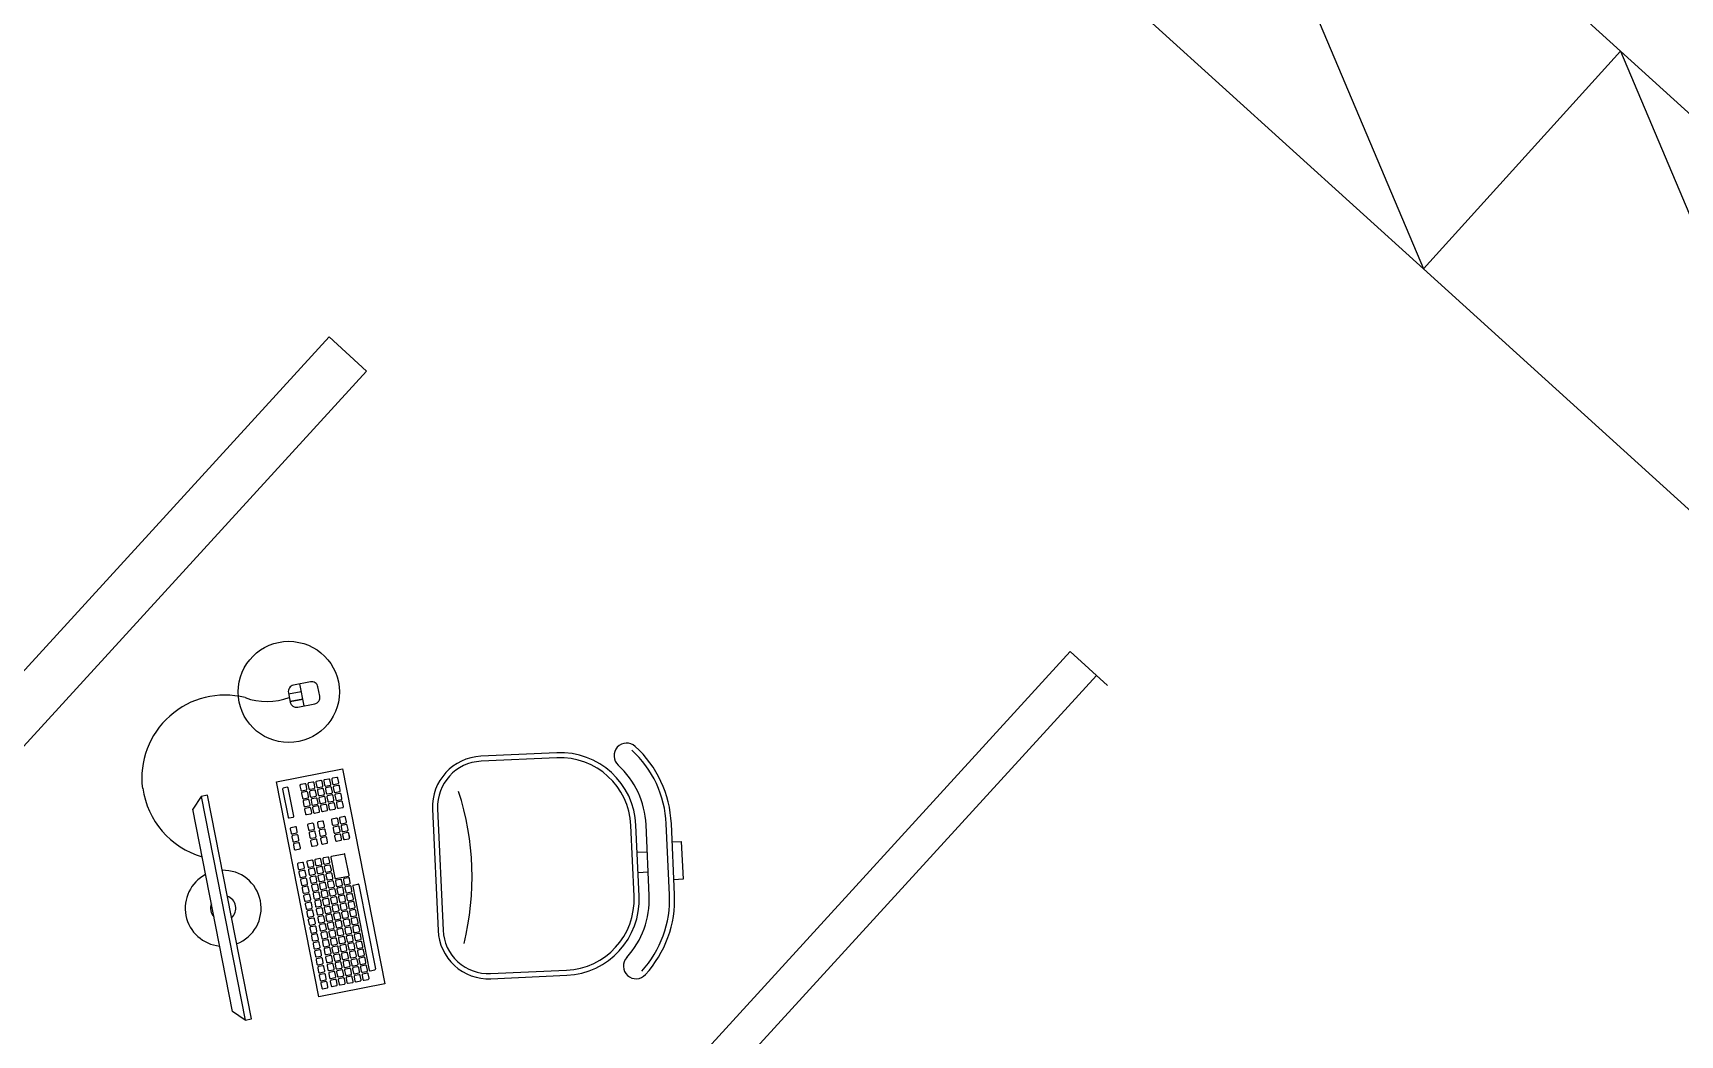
# Model space of a CAD drawing. Extents: x -1.7 to 87, y -33.6 to 19.
# Drawn here: x 70.336 to 73.59, y -19.565 to -17.586 of the extents above; entities that cross this region are included whole.
import ezdxf

# ---------------------------------------------------------------- set-up
doc = ezdxf.new("R2010")
doc.units = 0
for name, color, linetype in [('AR-ARMÁRIOS', 2, 'Continuous'), ('AR-DIV', 2, 'Continuous'), ('AR-MOB', 2, 'Continuous')]:
    doc.layers.add(name, color=color, linetype=linetype)

# ---------------------------------------------------------------- blocks, each defined once
blk = doc.blocks.new('CADEIRA-S')
at = {"color": 2}
for p, q in [((0.0718, 0.2686), (-0.0682, 0.2686)), ((0.0718, 0.2186), (-0.0682, 0.2186)), ((0.0718, 0.1986), (-0.0682, 0.1986)), ((-0.2182, 0.0486), (-0.2182, -0.1014)), ((0.2218, -0.1014), (0.2218, 0.0486)), ((-0.1182, -0.2014), (0.1218, -0.2014))]:
    blk.add_line(p, q, dxfattribs=at)
at = {"color": 1}
for p, q in [((0.0718, 0.2586), (-0.0682, 0.2586)), ((-0.0148, 0.1986), (-0.0149, 0.2186)), ((0.0252, 0.1986), (0.0251, 0.2186)), ((0.0718, 0.1886), (-0.0682, 0.1886)), ((-0.2082, 0.0486), (-0.2082, -0.1014)), ((0.2118, -0.1014), (0.2118, 0.0486)), ((-0.1182, -0.1914), (0.1218, -0.1914))]:
    blk.add_line(p, q, dxfattribs=at)
at = {"color": 2}
blk.add_lwpolyline([(-0.032, 0.2686), (-0.032, 0.2867), (0.0426, 0.2867), (0.0426, 0.2686)], dxfattribs=at)
for centre, radius, start, end in [((-0.0682, 0.0486), 0.22, 90, 135), ((0.0718, 0.0486), 0.22, 45, 90), ((-0.2061, 0.1864), 0.025, 135, 315), ((-0.0682, 0.0486), 0.15, 90, 180), ((-0.0682, 0.0486), 0.17, 90, 135), ((0.0718, 0.0486), 0.17, 45, 90), ((0.0718, 0.0486), 0.15, 0, 90), ((0.2097, 0.1864), 0.025, 225, 45), ((-0.1182, -0.1014), 0.1, 180, 270), ((0.1218, -0.1014), 0.1, 270, 0)]:
    blk.add_arc(centre, radius, start, end, dxfattribs=at)
at = {"color": 1}
for centre, radius, start, end in [((-0.0682, 0.0486), 0.21, 90, 135), ((0.0718, 0.0486), 0.21, 45, 90), ((-0.0682, 0.0486), 0.14, 90, 180), ((0.0718, 0.0486), 0.14, 0, 90), ((-0.1182, -0.1014), 0.09, 180, 270), ((-0.0052, -0.6823), 0.5534, 73.6911, 105.2491), ((0.1218, -0.1014), 0.09, 270, 0)]:
    blk.add_arc(centre, radius, start, end, dxfattribs=at)
blk = doc.blocks.new('estacao de trabalho 290 x 150')
at = {"color": 252}
for p, q in [((-0.691, 0.7737), (-0.5904, 0.9098)), ((-0.681, 0.7663), (-0.5804, 0.9024)), ((-0.5808, 0.9046), (-0.5882, 0.9101)), ((-0.5718, 0.898), (-0.5753, 0.9006)), ((-0.6832, 0.7659), (-0.6907, 0.7714)), ((-0.6743, 0.7593), (-0.6777, 0.7619)), ((-0.6921, 0.7463), (-0.7165, 0.7132)), ((-0.6934, 0.6962), (-0.669, 0.7293)), ((-0.6693, 0.7315), (-0.6898, 0.7467)), ((-0.7501, 0.6937), (-0.7475, 0.6972)), ((-0.7401, 0.6863), (-0.7375, 0.6898)), ((-0.7162, 0.711), (-0.6957, 0.6958)), ((-0.7044, 0.5873), (-0.7381, 0.5416)), ((-0.6955, 0.5827), (-0.7022, 0.5876)), ((-0.7289, 0.5348), (-0.6952, 0.5804)), ((-0.7378, 0.5394), (-0.7311, 0.5345))]:
    blk.add_line(p, q, dxfattribs=at)
at = {"color": 2}
for p, q in [((-0.3423, 0.788), (-0.3379, 0.7583)), ((-0.3379, 0.7583), (-0.5801, 0.4305)), ((-0.8789, 0.4551), (-0.905, 0.4198)), ((-0.8758, 0.4167), (-0.8962, 0.4318)), ((-0.8666, 0.4291), (-0.887, 0.4442)), ((-0.887, 0.4442), (-0.8666, 0.4291)), ((-0.6097, 0.426), (-0.5801, 0.4305))]:
    blk.add_line(p, q, dxfattribs=at)
for points in [[(-0.8381, 0.5953), (-0.5809, 0.9435), (-0.4743, 0.8647), (-0.7315, 0.5165)], [(-1.45, 0), (1.45, 0), (1.45, 0.1), (-1.45, 0.1)]]:
    blk.add_lwpolyline(points, close=True, dxfattribs=at)
at = {"color": 252}
for points in [[(-0.5588, 0.9083), (-0.5658, 0.9134, 0.414214), (-0.5684, 0.913), (-0.5736, 0.9061, 0.414214), (-0.5732, 0.9034), (-0.5662, 0.8983, 0.414214), (-0.5636, 0.8987), (-0.5584, 0.9057, 0.414214)], [(-0.5778, 0.8826), (-0.5848, 0.8877, 0.414214), (-0.5874, 0.8873), (-0.5926, 0.8804, 0.414214), (-0.5922, 0.8777), (-0.5852, 0.8726, 0.414214), (-0.5826, 0.873), (-0.5774, 0.8799, 0.414214)], [(-0.5683, 0.8954), (-0.5753, 0.9006, 0.414214), (-0.5779, 0.9002), (-0.5831, 0.8932, 0.414214), (-0.5827, 0.8906), (-0.5757, 0.8854, 0.414214), (-0.5731, 0.8858), (-0.5679, 0.8928, 0.414214)], [(-0.5555, 0.8859), (-0.5624, 0.8911, 0.414214), (-0.5651, 0.8907), (-0.5702, 0.8837, 0.414214), (-0.5698, 0.8811), (-0.5629, 0.8759, 0.414214), (-0.5602, 0.8763), (-0.5551, 0.8833, 0.414214)], [(-0.546, 0.8988), (-0.5529, 0.9039, 0.414214), (-0.5556, 0.9035), (-0.5607, 0.8966, 0.414214), (-0.5603, 0.8939), (-0.5533, 0.8888, 0.414214), (-0.5507, 0.8892), (-0.5456, 0.8962, 0.414214)], [(-0.5426, 0.8764), (-0.5495, 0.8816, 0.414214), (-0.5522, 0.8812), (-0.5573, 0.8742, 0.414214), (-0.5569, 0.8716), (-0.55, 0.8664, 0.414214), (-0.5473, 0.8668), (-0.5422, 0.8738, 0.414214)], [(-0.5331, 0.8893), (-0.54, 0.8944, 0.414214), (-0.5427, 0.894), (-0.5478, 0.8871, 0.414214), (-0.5474, 0.8844), (-0.5405, 0.8793, 0.414214), (-0.5378, 0.8797), (-0.5327, 0.8866, 0.414214)], [(-0.5202, 0.8798), (-0.5272, 0.8849, 0.414214), (-0.5298, 0.8845), (-0.535, 0.8776, 0.414214), (-0.5346, 0.8749), (-0.5276, 0.8698, 0.414214), (-0.525, 0.8702), (-0.5198, 0.8771, 0.414214)], [(-0.6064, 0.844), (-0.6133, 0.8491, 0.414214), (-0.616, 0.8487), (-0.6211, 0.8417, 0.414214), (-0.6207, 0.8391), (-0.6137, 0.834, 0.414214), (-0.6111, 0.8344), (-0.606, 0.8413, 0.414214)], [(-0.5969, 0.8568), (-0.6038, 0.862, 0.414214), (-0.6065, 0.8616), (-0.6116, 0.8546, 0.414214), (-0.6112, 0.852), (-0.6042, 0.8468, 0.414214), (-0.6016, 0.8472), (-0.5965, 0.8542, 0.414214)], [(-0.5873, 0.8697), (-0.5943, 0.8748, 0.414214), (-0.5969, 0.8744), (-0.6021, 0.8675, 0.414214), (-0.6017, 0.8648), (-0.5947, 0.8597, 0.414214), (-0.5921, 0.8601), (-0.5869, 0.8671, 0.414214)], [(-0.584, 0.8473), (-0.5909, 0.8525, 0.414214), (-0.5936, 0.8521), (-0.5987, 0.8451, 0.414214), (-0.5983, 0.8425), (-0.5914, 0.8373, 0.414214), (-0.5887, 0.8377), (-0.5836, 0.8447, 0.414214)], [(-0.5745, 0.8602), (-0.5814, 0.8653, 0.414214), (-0.5841, 0.8649), (-0.5892, 0.858, 0.414214), (-0.5888, 0.8553), (-0.5819, 0.8502, 0.414214), (-0.5792, 0.8506), (-0.5741, 0.8575, 0.414214)], [(-0.565, 0.8731), (-0.5719, 0.8782, 0.414214), (-0.5746, 0.8778), (-0.5797, 0.8708, 0.414214), (-0.5793, 0.8682), (-0.5724, 0.8631, 0.414214), (-0.5697, 0.8635), (-0.5646, 0.8704, 0.414214)], [(-0.5616, 0.8507), (-0.5686, 0.8558, 0.414214), (-0.5712, 0.8554), (-0.5763, 0.8485, 0.414214), (-0.5759, 0.8458), (-0.569, 0.8407, 0.414214), (-0.5663, 0.8411), (-0.5612, 0.848, 0.414214)], [(-0.5521, 0.8636), (-0.5591, 0.8687, 0.414214), (-0.5617, 0.8683), (-0.5668, 0.8613, 0.414214), (-0.5664, 0.8587), (-0.5595, 0.8536, 0.414214), (-0.5568, 0.8539), (-0.5517, 0.8609, 0.414214)], [(-0.5487, 0.8412), (-0.5557, 0.8463, 0.414214), (-0.5583, 0.8459), (-0.5635, 0.839, 0.414214), (-0.5631, 0.8363), (-0.5561, 0.8312, 0.414214), (-0.5535, 0.8316), (-0.5483, 0.8385, 0.414214)], [(-0.5392, 0.854), (-0.5462, 0.8592, 0.414214), (-0.5488, 0.8588), (-0.554, 0.8518, 0.414214), (-0.5536, 0.8492), (-0.5466, 0.844, 0.414214), (-0.544, 0.8444), (-0.5388, 0.8514, 0.414214)], [(-0.5297, 0.8669), (-0.5367, 0.8721, 0.414214), (-0.5393, 0.8717), (-0.5445, 0.8647, 0.414214), (-0.5441, 0.8621), (-0.5371, 0.8569, 0.414214), (-0.5345, 0.8573), (-0.5293, 0.8643, 0.414214)], [(-0.5264, 0.8445), (-0.5333, 0.8497, 0.414214), (-0.536, 0.8493), (-0.5411, 0.8423, 0.414214), (-0.5407, 0.8397), (-0.5338, 0.8345, 0.414214), (-0.5311, 0.8349), (-0.526, 0.8419, 0.414214)], [(-0.5169, 0.8574), (-0.5238, 0.8625, 0.414214), (-0.5265, 0.8621), (-0.5316, 0.8552, 0.414214), (-0.5312, 0.8525), (-0.5242, 0.8474, 0.414214), (-0.5216, 0.8478), (-0.5165, 0.8548, 0.414214)], [(-0.5073, 0.8703), (-0.5143, 0.8754, 0.414214), (-0.5169, 0.875), (-0.5221, 0.8681, 0.414214), (-0.5217, 0.8654), (-0.5147, 0.8603, 0.414214), (-0.5121, 0.8607), (-0.507, 0.8676, 0.414214)], [(-0.501, 0.8466), (-0.508, 0.8518, 0.414214), (-0.5106, 0.8514), (-0.5158, 0.8444, 0.414214), (-0.5154, 0.8418), (-0.5084, 0.8366, 0.414214), (-0.5058, 0.837), (-0.5006, 0.844, 0.414214)], [(-0.4915, 0.8595), (-0.4985, 0.8646, 0.414214), (-0.5011, 0.8642), (-0.5063, 0.8573, 0.414214), (-0.5059, 0.8546), (-0.4989, 0.8495, 0.414214), (-0.4963, 0.8499), (-0.4911, 0.8569, 0.414214)], [(-0.6254, 0.8182), (-0.6323, 0.8234, 0.414214), (-0.635, 0.823), (-0.6401, 0.816, 0.414214), (-0.6397, 0.8134), (-0.6328, 0.8082, 0.414214), (-0.6301, 0.8086), (-0.625, 0.8156, 0.414214)], [(-0.6159, 0.8311), (-0.6228, 0.8362, 0.414214), (-0.6255, 0.8358), (-0.6306, 0.8289, 0.414214), (-0.6302, 0.8262), (-0.6233, 0.8211, 0.414214), (-0.6206, 0.8215), (-0.6155, 0.8284, 0.414214)], [(-0.6125, 0.8087), (-0.6195, 0.8139, 0.414214), (-0.6221, 0.8135), (-0.6272, 0.8065, 0.414214), (-0.6268, 0.8039), (-0.6199, 0.7987, 0.414214), (-0.6172, 0.7991), (-0.6121, 0.8061, 0.414214)], [(-0.603, 0.8216), (-0.61, 0.8267, 0.414214), (-0.6126, 0.8263), (-0.6177, 0.8194, 0.414214), (-0.6173, 0.8167), (-0.6104, 0.8116, 0.414214), (-0.6077, 0.812), (-0.6026, 0.8189, 0.414214)], [(-0.5935, 0.8345), (-0.6004, 0.8396, 0.414214), (-0.6031, 0.8392), (-0.6082, 0.8322, 0.414214), (-0.6078, 0.8296), (-0.6009, 0.8245, 0.414214), (-0.5982, 0.8249), (-0.5931, 0.8318, 0.414214)], [(-0.5901, 0.8121), (-0.5971, 0.8172, 0.414214), (-0.5997, 0.8168), (-0.6049, 0.8099, 0.414214), (-0.6045, 0.8072), (-0.5975, 0.8021, 0.414214), (-0.5949, 0.8025), (-0.5897, 0.8094, 0.414214)], [(-0.5806, 0.8249), (-0.5876, 0.8301, 0.414214), (-0.5902, 0.8297), (-0.5954, 0.8227, 0.414214), (-0.595, 0.8201), (-0.588, 0.8149, 0.414214), (-0.5854, 0.8153), (-0.5802, 0.8223, 0.414214)], [(-0.5711, 0.8378), (-0.5781, 0.843, 0.414214), (-0.5807, 0.8426), (-0.5859, 0.8356, 0.414214), (-0.5855, 0.833), (-0.5785, 0.8278, 0.414214), (-0.5759, 0.8282), (-0.5707, 0.8352, 0.414214)], [(-0.5678, 0.8154), (-0.5747, 0.8206, 0.414214), (-0.5774, 0.8202), (-0.5825, 0.8132, 0.414214), (-0.5821, 0.8106), (-0.5751, 0.8054, 0.414214), (-0.5725, 0.8058), (-0.5674, 0.8128, 0.414214)], [(-0.5582, 0.8283), (-0.5652, 0.8334, 0.414214), (-0.5678, 0.833), (-0.573, 0.8261, 0.414214), (-0.5726, 0.8234), (-0.5656, 0.8183, 0.414214), (-0.563, 0.8187), (-0.5578, 0.8257, 0.414214)], [(-0.5454, 0.8188), (-0.5523, 0.8239, 0.414214), (-0.555, 0.8235), (-0.5601, 0.8166, 0.414214), (-0.5597, 0.8139), (-0.5528, 0.8088, 0.414214), (-0.5501, 0.8092), (-0.545, 0.8162, 0.414214)], [(-0.5359, 0.8317), (-0.5428, 0.8368, 0.414214), (-0.5455, 0.8364), (-0.5506, 0.8295, 0.414214), (-0.5502, 0.8268), (-0.5433, 0.8217, 0.414214), (-0.5406, 0.8221), (-0.5355, 0.829, 0.414214)], [(-0.52, 0.8209), (-0.527, 0.826, 0.414214), (-0.5296, 0.8256), (-0.5348, 0.8187, 0.414214), (-0.5344, 0.816), (-0.5274, 0.8109, 0.414214), (-0.5248, 0.8113), (-0.5196, 0.8182, 0.414214)], [(-0.5105, 0.8338), (-0.5175, 0.8389, 0.414214), (-0.5201, 0.8385), (-0.5253, 0.8315, 0.414214), (-0.5249, 0.8289), (-0.5179, 0.8238, 0.414214), (-0.5153, 0.8242), (-0.5101, 0.8311, 0.414214)], [(-0.6539, 0.7796), (-0.6608, 0.7848, 0.414214), (-0.6635, 0.7844), (-0.6686, 0.7774, 0.414214), (-0.6682, 0.7748), (-0.6613, 0.7696, 0.414214), (-0.6586, 0.77), (-0.6535, 0.777, 0.414214)], [(-0.6444, 0.7925), (-0.6513, 0.7976, 0.414214), (-0.654, 0.7972), (-0.6591, 0.7903, 0.414214), (-0.6587, 0.7876), (-0.6518, 0.7825, 0.414214), (-0.6491, 0.7829), (-0.644, 0.7898, 0.414214)], [(-0.6349, 0.8054), (-0.6418, 0.8105, 0.414214), (-0.6445, 0.8101), (-0.6496, 0.8031, 0.414214), (-0.6492, 0.8005), (-0.6423, 0.7954, 0.414214), (-0.6396, 0.7958), (-0.6345, 0.8027, 0.414214)], [(-0.6315, 0.783), (-0.6385, 0.7881, 0.414214), (-0.6411, 0.7877), (-0.6463, 0.7808, 0.414214), (-0.6459, 0.7781), (-0.6389, 0.773, 0.414214), (-0.6363, 0.7734), (-0.6311, 0.7803, 0.414214)], [(-0.622, 0.7958), (-0.629, 0.801, 0.414214), (-0.6316, 0.8006), (-0.6368, 0.7936, 0.414214), (-0.6364, 0.791), (-0.6294, 0.7858, 0.414214), (-0.6268, 0.7862), (-0.6216, 0.7932, 0.414214)], [(-0.6091, 0.7863), (-0.6161, 0.7915, 0.414214), (-0.6187, 0.7911), (-0.6239, 0.7841, 0.414214), (-0.6235, 0.7815), (-0.6165, 0.7763, 0.414214), (-0.6139, 0.7767), (-0.6087, 0.7837, 0.414214)], [(-0.5996, 0.7992), (-0.6066, 0.8043, 0.414214), (-0.6092, 0.8039), (-0.6144, 0.797, 0.414214), (-0.614, 0.7943), (-0.607, 0.7892, 0.414214), (-0.6044, 0.7896), (-0.5992, 0.7966, 0.414214)], [(-0.5963, 0.7768), (-0.6032, 0.782, 0.414214), (-0.6059, 0.7816), (-0.611, 0.7746, 0.414214), (-0.6106, 0.772), (-0.6037, 0.7668, 0.414214), (-0.601, 0.7672), (-0.5959, 0.7742, 0.414214)], [(-0.5868, 0.7897), (-0.5937, 0.7948, 0.414214), (-0.5964, 0.7944), (-0.6015, 0.7875, 0.414214), (-0.6011, 0.7848), (-0.5942, 0.7797, 0.414214), (-0.5915, 0.7801), (-0.5864, 0.7871, 0.414214)], [(-0.5773, 0.8026), (-0.5842, 0.8077, 0.414214), (-0.5869, 0.8073), (-0.592, 0.8004, 0.414214), (-0.5916, 0.7977), (-0.5846, 0.7926, 0.414214), (-0.582, 0.793), (-0.5769, 0.7999, 0.414214)], [(-0.5739, 0.7802), (-0.5809, 0.7853, 0.414214), (-0.5835, 0.7849), (-0.5886, 0.778, 0.414214), (-0.5882, 0.7753), (-0.5813, 0.7702, 0.414214), (-0.5786, 0.7706), (-0.5735, 0.7775, 0.414214)], [(-0.5644, 0.7931), (-0.5713, 0.7982, 0.414214), (-0.574, 0.7978), (-0.5791, 0.7908, 0.414214), (-0.5787, 0.7882), (-0.5718, 0.7831, 0.414214), (-0.5691, 0.7835), (-0.564, 0.7904, 0.414214)], [(-0.5549, 0.8059), (-0.5618, 0.8111, 0.414214), (-0.5645, 0.8107), (-0.5696, 0.8037, 0.414214), (-0.5692, 0.8011), (-0.5623, 0.7959, 0.414214), (-0.5596, 0.7963), (-0.5545, 0.8033, 0.414214)], [(-0.5486, 0.7823), (-0.5555, 0.7874, 0.414214), (-0.5582, 0.787), (-0.5633, 0.7801, 0.414214), (-0.5629, 0.7774), (-0.556, 0.7723, 0.414214), (-0.5533, 0.7727), (-0.5482, 0.7796, 0.414214)], [(-0.5391, 0.7952), (-0.546, 0.8003, 0.414214), (-0.5487, 0.7999), (-0.5538, 0.7929, 0.414214), (-0.5534, 0.7903), (-0.5464, 0.7852, 0.414214), (-0.5438, 0.7856), (-0.5387, 0.7925, 0.414214)], [(-0.5295, 0.808), (-0.5365, 0.8132, 0.414214), (-0.5391, 0.8128), (-0.5443, 0.8058, 0.414214), (-0.5439, 0.8032), (-0.5369, 0.798, 0.414214), (-0.5343, 0.7984), (-0.5292, 0.8054, 0.414214)], [(-0.6729, 0.7539), (-0.6799, 0.759, 0.414214), (-0.6825, 0.7586), (-0.6877, 0.7517, 0.414214), (-0.6873, 0.749), (-0.6803, 0.7439, 0.414214), (-0.6777, 0.7443), (-0.6725, 0.7512, 0.414214)], [(-0.6634, 0.7667), (-0.6704, 0.7719, 0.414214), (-0.673, 0.7715), (-0.6781, 0.7645, 0.414214), (-0.6777, 0.7619), (-0.6708, 0.7567, 0.414214), (-0.6681, 0.7571), (-0.663, 0.7641, 0.414214)], [(-0.66, 0.7444), (-0.667, 0.7495, 0.414214), (-0.6696, 0.7491), (-0.6748, 0.7422, 0.414214), (-0.6744, 0.7395), (-0.6674, 0.7344, 0.414214), (-0.6648, 0.7348), (-0.6596, 0.7417, 0.414214)], [(-0.6505, 0.7572), (-0.6575, 0.7624, 0.414214), (-0.6601, 0.762), (-0.6653, 0.755, 0.414214), (-0.6649, 0.7524), (-0.6579, 0.7472, 0.414214), (-0.6553, 0.7476), (-0.6501, 0.7546, 0.414214)], [(-0.641, 0.7701), (-0.648, 0.7752, 0.414214), (-0.6506, 0.7748), (-0.6558, 0.7679, 0.414214), (-0.6554, 0.7652), (-0.6484, 0.7601, 0.414214), (-0.6458, 0.7605), (-0.6406, 0.7675, 0.414214)], [(-0.6377, 0.7477), (-0.6446, 0.7529, 0.414214), (-0.6473, 0.7525), (-0.6524, 0.7455, 0.414214), (-0.652, 0.7429), (-0.6451, 0.7377, 0.414214), (-0.6424, 0.7381), (-0.6373, 0.7451, 0.414214)], [(-0.6282, 0.7606), (-0.6351, 0.7657, 0.414214), (-0.6378, 0.7653), (-0.6429, 0.7584, 0.414214), (-0.6425, 0.7557), (-0.6355, 0.7506, 0.414214), (-0.6329, 0.751), (-0.6278, 0.758, 0.414214)], [(-0.6187, 0.7735), (-0.6256, 0.7786, 0.414214), (-0.6283, 0.7782), (-0.6334, 0.7713, 0.414214), (-0.633, 0.7686), (-0.626, 0.7635, 0.414214), (-0.6234, 0.7639), (-0.6183, 0.7708, 0.414214)], [(-0.6153, 0.7511), (-0.6222, 0.7562, 0.414214), (-0.6249, 0.7558), (-0.63, 0.7489, 0.414214), (-0.6296, 0.7462), (-0.6227, 0.7411, 0.414214), (-0.62, 0.7415), (-0.6149, 0.7484, 0.414214)], [(-0.6058, 0.764), (-0.6127, 0.7691, 0.414214), (-0.6154, 0.7687), (-0.6205, 0.7617, 0.414214), (-0.6201, 0.7591), (-0.6132, 0.754, 0.414214), (-0.6105, 0.7544), (-0.6054, 0.7613, 0.414214)], [(-0.5929, 0.7545), (-0.5999, 0.7596, 0.414214), (-0.6025, 0.7592), (-0.6077, 0.7522, 0.414214), (-0.6073, 0.7496), (-0.6003, 0.7445, 0.414214), (-0.5977, 0.7449), (-0.5925, 0.7518, 0.414214)], [(-0.5834, 0.7673), (-0.5904, 0.7725, 0.414214), (-0.593, 0.7721), (-0.5981, 0.7651, 0.414214), (-0.5977, 0.7625), (-0.5908, 0.7573, 0.414214), (-0.5881, 0.7577), (-0.583, 0.7647, 0.414214)], [(-0.5771, 0.7437), (-0.584, 0.7488, 0.414214), (-0.5867, 0.7484), (-0.5918, 0.7415, 0.414214), (-0.5914, 0.7388), (-0.5845, 0.7337, 0.414214), (-0.5818, 0.7341), (-0.5767, 0.741, 0.414214)], [(-0.5676, 0.7566), (-0.5745, 0.7617, 0.414214), (-0.5772, 0.7613), (-0.5823, 0.7543, 0.414214), (-0.5819, 0.7517), (-0.575, 0.7465, 0.414214), (-0.5723, 0.7469), (-0.5672, 0.7539, 0.414214)], [(-0.5581, 0.7694), (-0.565, 0.7746, 0.414214), (-0.5677, 0.7742), (-0.5728, 0.7672, 0.414214), (-0.5724, 0.7646), (-0.5655, 0.7594, 0.414214), (-0.5628, 0.7598), (-0.5577, 0.7668, 0.414214)], [(-0.6567, 0.722), (-0.6636, 0.7271, 0.414214), (-0.6663, 0.7267), (-0.6714, 0.7198, 0.414214), (-0.671, 0.7171), (-0.6641, 0.712, 0.414214), (-0.6614, 0.7124), (-0.6563, 0.7193, 0.414214)], [(-0.6472, 0.7349), (-0.6541, 0.74, 0.414214), (-0.6568, 0.7396), (-0.6619, 0.7326, 0.414214), (-0.6615, 0.73), (-0.6546, 0.7249, 0.414214), (-0.6519, 0.7253), (-0.6468, 0.7322, 0.414214)], [(-0.6438, 0.7125), (-0.6508, 0.7176, 0.414214), (-0.6534, 0.7172), (-0.6586, 0.7103, 0.414214), (-0.6582, 0.7076), (-0.6512, 0.7025, 0.414214), (-0.6486, 0.7029), (-0.6434, 0.7098, 0.414214)], [(-0.6343, 0.7254), (-0.6413, 0.7305, 0.414214), (-0.6439, 0.7301), (-0.649, 0.7231, 0.414214), (-0.6486, 0.7205), (-0.6417, 0.7154, 0.414214), (-0.639, 0.7158), (-0.6339, 0.7227, 0.414214)], [(-0.6248, 0.7382), (-0.6317, 0.7434, 0.414214), (-0.6344, 0.743), (-0.6395, 0.736, 0.414214), (-0.6391, 0.7334), (-0.6322, 0.7282, 0.414214), (-0.6295, 0.7286), (-0.6244, 0.7356, 0.414214)], [(-0.6214, 0.7158), (-0.6284, 0.721, 0.414214), (-0.631, 0.7206), (-0.6362, 0.7136, 0.414214), (-0.6358, 0.711), (-0.6288, 0.7058, 0.414214), (-0.6262, 0.7062), (-0.621, 0.7132, 0.414214)], [(-0.6119, 0.7287), (-0.6189, 0.7339, 0.414214), (-0.6215, 0.7335), (-0.6267, 0.7265, 0.414214), (-0.6263, 0.7239), (-0.6193, 0.7187, 0.414214), (-0.6167, 0.7191), (-0.6115, 0.7261, 0.414214)], [(-0.6024, 0.7416), (-0.6094, 0.7467, 0.414214), (-0.612, 0.7463), (-0.6172, 0.7394, 0.414214), (-0.6168, 0.7367), (-0.6098, 0.7316, 0.414214), (-0.6072, 0.732), (-0.602, 0.7389, 0.414214)], [(-0.5961, 0.7179), (-0.6031, 0.7231, 0.414214), (-0.6057, 0.7227), (-0.6108, 0.7157, 0.414214), (-0.6104, 0.7131), (-0.6035, 0.7079, 0.414214), (-0.6008, 0.7083), (-0.5957, 0.7153, 0.414214)], [(-0.5866, 0.7308), (-0.5935, 0.7359, 0.414214), (-0.5962, 0.7356), (-0.6013, 0.7286, 0.414214), (-0.6009, 0.7259), (-0.594, 0.7208, 0.414214), (-0.5913, 0.7212), (-0.5862, 0.7282, 0.414214)], [(-0.7474, 0.6796), (-0.7544, 0.6847, 0.414214), (-0.757, 0.6843), (-0.7621, 0.6773, 0.414214), (-0.7617, 0.6747), (-0.7548, 0.6696, 0.414214), (-0.7521, 0.67), (-0.747, 0.6769, 0.414214)], [(-0.7379, 0.6924), (-0.7448, 0.6976, 0.414214), (-0.7475, 0.6972), (-0.7526, 0.6902, 0.414214), (-0.7522, 0.6876), (-0.7453, 0.6824, 0.414214), (-0.7426, 0.6828), (-0.7375, 0.6898, 0.414214)], [(-0.725, 0.6829), (-0.732, 0.6881, 0.414214), (-0.7346, 0.6877), (-0.7398, 0.6807, 0.414214), (-0.7394, 0.6781), (-0.7324, 0.6729, 0.414214), (-0.7298, 0.6733), (-0.7246, 0.6803, 0.414214)], [(-0.6757, 0.6963), (-0.6826, 0.7014, 0.414214), (-0.6853, 0.701), (-0.6904, 0.694, 0.414214), (-0.69, 0.6914), (-0.6831, 0.6863, 0.414214), (-0.6804, 0.6867), (-0.6753, 0.6936, 0.414214)], [(-0.6662, 0.7091), (-0.6731, 0.7143, 0.414214), (-0.6758, 0.7139), (-0.6809, 0.7069, 0.414214), (-0.6805, 0.7043), (-0.6736, 0.6991, 0.414214), (-0.6709, 0.6995), (-0.6658, 0.7065, 0.414214)], [(-0.6628, 0.6867), (-0.6698, 0.6919, 0.414214), (-0.6724, 0.6915), (-0.6776, 0.6845, 0.414214), (-0.6772, 0.6819), (-0.6702, 0.6767, 0.414214), (-0.6676, 0.6771), (-0.6624, 0.6841, 0.414214)], [(-0.6533, 0.6996), (-0.6603, 0.7048, 0.414214), (-0.6629, 0.7044), (-0.6681, 0.6974, 0.414214), (-0.6677, 0.6948), (-0.6607, 0.6896, 0.414214), (-0.6581, 0.69), (-0.6529, 0.697, 0.414214)], [(-0.6405, 0.6901), (-0.6474, 0.6952, 0.414214), (-0.65, 0.6948), (-0.6552, 0.6879, 0.414214), (-0.6548, 0.6852), (-0.6478, 0.6801, 0.414214), (-0.6452, 0.6805), (-0.6401, 0.6875, 0.414214)], [(-0.6309, 0.703), (-0.6379, 0.7081, 0.414214), (-0.6405, 0.7077), (-0.6457, 0.7008, 0.414214), (-0.6453, 0.6981), (-0.6383, 0.693, 0.414214), (-0.6357, 0.6934), (-0.6305, 0.7003, 0.414214)], [(-0.6246, 0.6793), (-0.6316, 0.6845, 0.414214), (-0.6342, 0.6841), (-0.6394, 0.6771, 0.414214), (-0.639, 0.6745), (-0.632, 0.6693, 0.414214), (-0.6294, 0.6697), (-0.6242, 0.6767, 0.414214)], [(-0.6151, 0.6922), (-0.6221, 0.6973, 0.414214), (-0.6247, 0.6969), (-0.6299, 0.69, 0.414214), (-0.6295, 0.6873), (-0.6225, 0.6822, 0.414214), (-0.6199, 0.6826), (-0.6147, 0.6896, 0.414214)], [(-0.6056, 0.7051), (-0.6126, 0.7102, 0.414214), (-0.6152, 0.7098), (-0.6203, 0.7029, 0.414214), (-0.6199, 0.7002), (-0.613, 0.6951, 0.414214), (-0.6103, 0.6955), (-0.6052, 0.7024, 0.414214)], [(-0.7569, 0.6667), (-0.7639, 0.6718, 0.414214), (-0.7665, 0.6714), (-0.7716, 0.6645, 0.414214), (-0.7713, 0.6618), (-0.7643, 0.6567, 0.414214), (-0.7617, 0.6571), (-0.7565, 0.664, 0.414214)], [(-0.744, 0.6572), (-0.751, 0.6623, 0.414214), (-0.7536, 0.6619), (-0.7588, 0.655, 0.414214), (-0.7584, 0.6523), (-0.7514, 0.6472, 0.414214), (-0.7488, 0.6476), (-0.7436, 0.6545, 0.414214)], [(-0.7345, 0.6701), (-0.7415, 0.6752, 0.414214), (-0.7441, 0.6748), (-0.7493, 0.6678, 0.414214), (-0.7489, 0.6652), (-0.7419, 0.6601, 0.414214), (-0.7393, 0.6605), (-0.7341, 0.6674, 0.414214)], [(-0.7116, 0.6535), (-0.7186, 0.6586, 0.414214), (-0.7212, 0.6582), (-0.7264, 0.6513, 0.414214), (-0.726, 0.6486), (-0.719, 0.6435, 0.414214), (-0.7164, 0.6439), (-0.7112, 0.6508, 0.414214)], [(-0.7021, 0.6664), (-0.7091, 0.6715, 0.414214), (-0.7117, 0.6711), (-0.7169, 0.6641, 0.414214), (-0.7165, 0.6615), (-0.7095, 0.6564, 0.414214), (-0.7069, 0.6568), (-0.7017, 0.6637, 0.414214)], [(-0.6857, 0.6548), (-0.6927, 0.6599, 0.414214), (-0.6953, 0.6595), (-0.7004, 0.6525, 0.414214), (-0.7, 0.6499), (-0.6931, 0.6448, 0.414214), (-0.6904, 0.6451), (-0.6853, 0.6521, 0.414214)], [(-0.65, 0.6772), (-0.6569, 0.6824, 0.414214), (-0.6596, 0.682), (-0.6647, 0.675, 0.414214), (-0.6643, 0.6724), (-0.6573, 0.6672, 0.414214), (-0.6547, 0.6676), (-0.6496, 0.6746, 0.414214)], [(-0.6341, 0.6665), (-0.6411, 0.6716, 0.414214), (-0.6437, 0.6712), (-0.6489, 0.6643, 0.414214), (-0.6485, 0.6616), (-0.6415, 0.6565, 0.414214), (-0.6389, 0.6569), (-0.6337, 0.6638, 0.414214)], [(-0.7942, 0.6161), (-0.8012, 0.6212, 0.414214), (-0.8038, 0.6208), (-0.809, 0.6139, 0.414214), (-0.8086, 0.6112), (-0.8016, 0.6061, 0.414214), (-0.799, 0.6065), (-0.7938, 0.6135, 0.414214)], [(-0.7847, 0.629), (-0.7917, 0.6341, 0.414214), (-0.7943, 0.6337), (-0.7995, 0.6268, 0.414214), (-0.7991, 0.6241), (-0.7921, 0.619, 0.414214), (-0.7895, 0.6194), (-0.7843, 0.6263, 0.414214)], [(-0.7752, 0.6418), (-0.7822, 0.647, 0.414214), (-0.7848, 0.6466), (-0.79, 0.6396, 0.414214), (-0.7896, 0.637), (-0.7826, 0.6318, 0.414214), (-0.78, 0.6322), (-0.7748, 0.6392, 0.414214)], [(-0.7719, 0.6195), (-0.7788, 0.6246, 0.414214), (-0.7815, 0.6242), (-0.7866, 0.6173, 0.414214), (-0.7862, 0.6146), (-0.7793, 0.6095, 0.414214), (-0.7766, 0.6099), (-0.7715, 0.6168, 0.414214)], [(-0.7624, 0.6323), (-0.7693, 0.6375, 0.414214), (-0.772, 0.6371), (-0.7771, 0.6301, 0.414214), (-0.7767, 0.6275), (-0.7698, 0.6223, 0.414214), (-0.7671, 0.6227), (-0.762, 0.6297, 0.414214)], [(-0.7495, 0.6228), (-0.7564, 0.628, 0.414214), (-0.7591, 0.6276), (-0.7642, 0.6206, 0.414214), (-0.7638, 0.618), (-0.7569, 0.6128, 0.414214), (-0.7542, 0.6132), (-0.7491, 0.6202, 0.414214)], [(-0.7366, 0.6133), (-0.7436, 0.6185, 0.414214), (-0.7462, 0.6181), (-0.7514, 0.6111, 0.414214), (-0.751, 0.6085), (-0.744, 0.6033, 0.414214), (-0.7414, 0.6037), (-0.7362, 0.6107, 0.414214)], [(-0.7211, 0.6406), (-0.7281, 0.6458, 0.414214), (-0.7307, 0.6454), (-0.7359, 0.6384, 0.414214), (-0.7355, 0.6358), (-0.7285, 0.6306, 0.414214), (-0.7259, 0.631), (-0.7207, 0.638, 0.414214)], [(-0.7047, 0.629), (-0.7117, 0.6342, 0.414214), (-0.7143, 0.6338), (-0.7195, 0.6268, 0.414214), (-0.7191, 0.6242), (-0.7121, 0.619, 0.414214), (-0.7095, 0.6194), (-0.7043, 0.6264, 0.414214)], [(-0.6952, 0.6419), (-0.7022, 0.647, 0.414214), (-0.7048, 0.6466), (-0.7099, 0.6397, 0.414214), (-0.7095, 0.637), (-0.7026, 0.6319, 0.414214), (-0.6999, 0.6323), (-0.6948, 0.6392, 0.414214)], [(-0.667, 0.6215), (-0.674, 0.6266, 0.414214), (-0.6766, 0.6262), (-0.6818, 0.6192, 0.414214), (-0.6814, 0.6166), (-0.6744, 0.6115, 0.414214), (-0.6718, 0.6119), (-0.6666, 0.6188, 0.414214)], [(-0.6575, 0.6343), (-0.6645, 0.6395, 0.414214), (-0.6671, 0.6391), (-0.6723, 0.6321, 0.414214), (-0.6719, 0.6295), (-0.6649, 0.6243, 0.414214), (-0.6623, 0.6247), (-0.6571, 0.6317, 0.414214)], [(-0.8038, 0.6032), (-0.8107, 0.6084, 0.414214), (-0.8134, 0.608), (-0.8185, 0.601, 0.414214), (-0.8181, 0.5984), (-0.8111, 0.5932, 0.414214), (-0.8085, 0.5936), (-0.8034, 0.6006, 0.414214)], [(-0.7909, 0.5937), (-0.7978, 0.5989, 0.414214), (-0.8005, 0.5985), (-0.8056, 0.5915, 0.414214), (-0.8052, 0.5889), (-0.7983, 0.5837, 0.414214), (-0.7956, 0.5841), (-0.7905, 0.5911, 0.414214)], [(-0.7814, 0.6066), (-0.7883, 0.6117, 0.414214), (-0.791, 0.6113), (-0.7961, 0.6044, 0.414214), (-0.7957, 0.6017), (-0.7888, 0.5966, 0.414214), (-0.7861, 0.597), (-0.781, 0.604, 0.414214)], [(-0.778, 0.5842), (-0.785, 0.5894, 0.414214), (-0.7876, 0.589), (-0.7928, 0.582, 0.414214), (-0.7924, 0.5794), (-0.7854, 0.5742, 0.414214), (-0.7828, 0.5746), (-0.7776, 0.5816, 0.414214)], [(-0.7685, 0.5971), (-0.7755, 0.6022, 0.414214), (-0.7781, 0.6018), (-0.7832, 0.5949, 0.414214), (-0.7828, 0.5922), (-0.7759, 0.5871, 0.414214), (-0.7732, 0.5875), (-0.7681, 0.5944, 0.414214)], [(-0.759, 0.61), (-0.766, 0.6151, 0.414214), (-0.7686, 0.6147), (-0.7737, 0.6077, 0.414214), (-0.7733, 0.6051), (-0.7664, 0.6, 0.414214), (-0.7637, 0.6004), (-0.7586, 0.6073, 0.414214)], [(-0.7556, 0.5876), (-0.7626, 0.5927, 0.414214), (-0.7652, 0.5923), (-0.7704, 0.5854, 0.414214), (-0.77, 0.5827), (-0.763, 0.5776, 0.414214), (-0.7604, 0.578), (-0.7552, 0.5849, 0.414214)], [(-0.7461, 0.6005), (-0.7531, 0.6056, 0.414214), (-0.7557, 0.6052), (-0.7609, 0.5982, 0.414214), (-0.7605, 0.5956), (-0.7535, 0.5905, 0.414214), (-0.7509, 0.5909), (-0.7457, 0.5978, 0.414214)], [(-0.7333, 0.5909), (-0.7402, 0.5961, 0.414214), (-0.7429, 0.5957), (-0.748, 0.5887, 0.414214), (-0.7476, 0.5861), (-0.7407, 0.5809, 0.414214), (-0.738, 0.5813), (-0.7329, 0.5883, 0.414214)], [(-0.7238, 0.6038), (-0.7307, 0.609, 0.414214), (-0.7334, 0.6086), (-0.7385, 0.6016, 0.414214), (-0.7381, 0.599), (-0.7311, 0.5938, 0.414214), (-0.7285, 0.5942), (-0.7234, 0.6012, 0.414214)], [(-0.6766, 0.6086), (-0.6835, 0.6137, 0.414214), (-0.6862, 0.6133), (-0.6913, 0.6064, 0.414214), (-0.6909, 0.6037), (-0.6839, 0.5986, 0.414214), (-0.6813, 0.599), (-0.6762, 0.6059, 0.414214)], [(-0.7651, 0.5747), (-0.7721, 0.5799, 0.414214), (-0.7747, 0.5795), (-0.7799, 0.5725, 0.414214), (-0.7795, 0.5699), (-0.7725, 0.5647, 0.414214), (-0.7699, 0.5651), (-0.7647, 0.5721, 0.414214)], [(-0.7523, 0.5652), (-0.7592, 0.5703, 0.414214), (-0.7619, 0.5699), (-0.767, 0.563, 0.414214), (-0.7666, 0.5603), (-0.7597, 0.5552, 0.414214), (-0.757, 0.5556), (-0.7519, 0.5626, 0.414214)], [(-0.7428, 0.5781), (-0.7497, 0.5832, 0.414214), (-0.7524, 0.5828), (-0.7575, 0.5759, 0.414214), (-0.7571, 0.5732), (-0.7502, 0.5681, 0.414214), (-0.7475, 0.5685), (-0.7424, 0.5754, 0.414214)]]:
    blk.add_lwpolyline(points, format="xyb", close=True, dxfattribs=at)
at = {"color": 1}
blk.add_lwpolyline([(-0.3524, 0.7954), (-0.6198, 0.4335), (-0.6097, 0.426), (-0.3423, 0.788)], close=True, dxfattribs=at)
at = {"color": 2}
blk.add_lwpolyline([(-0.925, 0.4502, 0.414214), (-0.9224, 0.4327), (-0.8947, 0.4122, 0.414214), (-0.8772, 0.4148), (-0.8659, 0.43, 0.414214), (-0.8686, 0.4475), (-0.8963, 0.468, 0.414214), (-0.9138, 0.4654)], format="xyb", close=True, dxfattribs=at)
at = {"color": 1}
blk.add_circle((-0.8788, 0.4144), 0.1, dxfattribs=at)
at = {"color": 252}
for centre, start, end in [((-0.5891, 0.9088), 53.544, 143.544), ((-0.5817, 0.9033), 323.544, 53.544), ((-0.6897, 0.7727), 143.544, 233.544), ((-0.6823, 0.7672), 233.544, 323.544), ((-0.6908, 0.7454), 53.544, 143.544), ((-0.6703, 0.7302), 323.544, 53.544), ((-0.7153, 0.7123), 143.544, 233.544), ((-0.6947, 0.6971), 233.544, 323.544), ((-0.7031, 0.5863), 53.544, 143.544), ((-0.6965, 0.5814), 323.544, 53.544), ((-0.7368, 0.5407), 143.544, 233.544), ((-0.7302, 0.5358), 233.544, 323.544)]:
    blk.add_arc(centre, 0.0016, start, end, dxfattribs=at)
at = {"color": 1}
for radius, start, end in [(0.075, 63.138, 223.9499), (0.075, 249.9739, 37.114), (0.025, 83.544, 203.544), (0.025, 291.5959, 355.492)]:
    blk.add_arc((-0.476, 0.607), radius, start, end, dxfattribs=at)
at = {"color": 2}
for centre, radius, start, end in [((-0.6697, 0.4348), 0.1637, 320.1264, 26.4045), ((-0.9266, 0.3121), 0.1233, 21.9141, 63.4984), ((-0.6679, 0.436), 0.164, 208.3713, 319.659)]:
    blk.add_arc(centre, radius, start, end, dxfattribs=at)
at = {"extrusion": (0, 0, -1), "xscale": -1, "zscale": -1, "rotation": 314.9999999999914}
blk.add_blockref('CADEIRA-S', (0.9586, 1.0061), dxfattribs=at)

msp = doc.modelspace()

# ---------------------------------------------------------------- linework, layer by layer
at = {"layer": 'AR-ARMÁRIOS'}
for points in [[(72.1568, -17.2122), (73.0831, -18.0516), (73.4725, -17.6218), (72.5463, -16.7824)], [(73.0831, -18.0516), (74.0094, -18.8909), (74.3988, -18.4611), (73.4725, -17.6218)]]:
    msp.add_lwpolyline(points, dxfattribs=at)
at = {"layer": 'AR-ARMÁRIOS', "color": 1}
for points in [[(72.5463, -16.7824), (73.0831, -18.0516)], [(73.4725, -17.6218), (74.0094, -18.8909)]]:
    msp.add_lwpolyline(points, dxfattribs=at)
at = {"layer": 'AR-DIV'}
for p, q in [((68.5181, -23.0373), (72.3854, -18.8073)), ((72.4592, -18.8748), (72.3854, -18.8073)), ((68.5698, -23.0845), (72.437, -18.8546))]:
    msp.add_line(p, q, dxfattribs=at)

# ---------------------------------------------------------------- block references
at = {"layer": 'AR-MOB', "rotation": 227.5648971249632}
msp.add_blockref('estacao de trabalho 290 x 150', (69.9426, -19.2562), dxfattribs=at)

doc.saveas('drawing.dxf')
